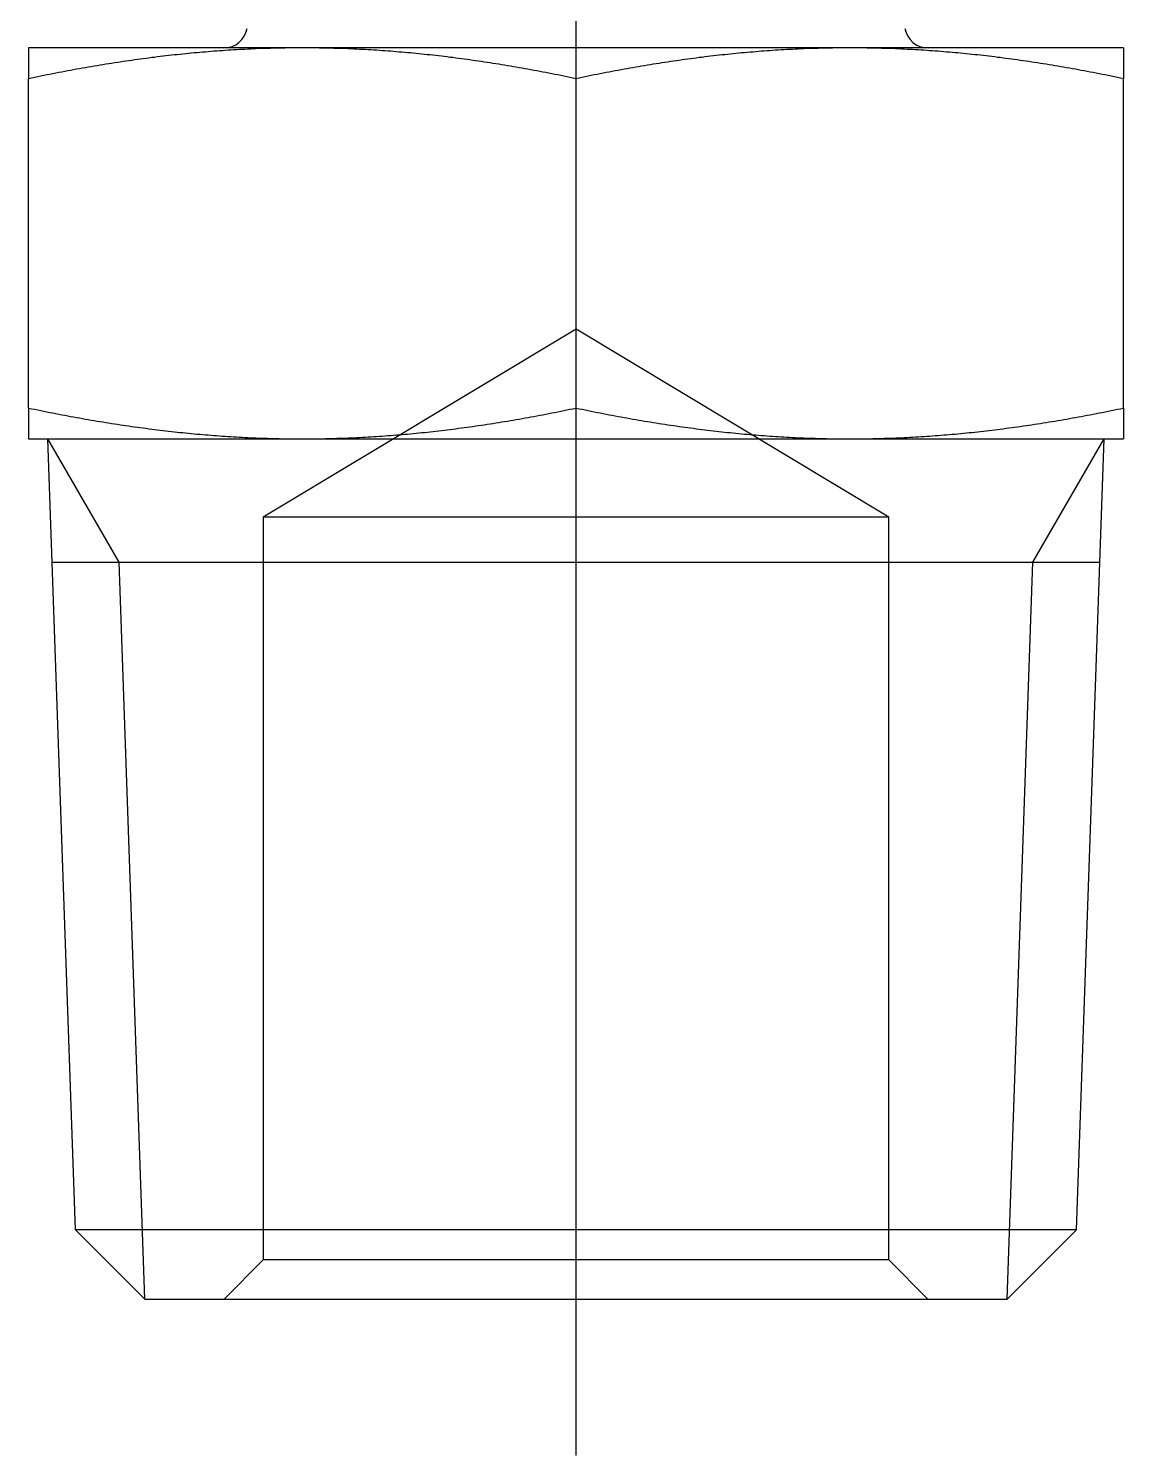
# Model space of a CAD drawing. Extents: x -31.1 to 47.7, y -41.1 to 7.6.
# Drawn here: x 32.17 to 46.17, y -25.9 to -7.65 of the extents above; entities that cross this region are included whole.
import ezdxf

# ---------------------------------------------------------------- set-up
doc = ezdxf.new("R2010")
doc.units = 0
doc.linetypes.add('CENTER', pattern=[50.8, 31.75, -6.35, 6.35, -6.35])
doc.linetypes.add('DASHED', pattern=[19.05, 12.7, -6.35])
doc.layers.get('0').update_dxf_attribs({"linetype": 'CONTINUOUS'})
doc.layers.add('CENTER', color=1, linetype='CENTER')

msp = doc.modelspace()

# ---------------------------------------------------------------- linework, layer by layer
at = {"color": 7, "linetype": 'CONTINUOUS'}
for p, q in [((35.668, -7.9), (32.168, -7.9)), ((32.168, -7.9), (32.168, -8.294)), ((42.668, -7.9), (35.668, -7.9)), ((46.168, -7.9), (42.668, -7.9)), ((46.168, -7.9), (46.168, -8.294)), ((32.168, -12.506), (32.168, -8.294)), ((39.168, -12.506), (39.168, -8.294)), ((46.168, -12.506), (46.168, -8.294)), ((32.168, -12.506), (32.168, -12.9)), ((46.168, -12.506), (46.168, -12.9)), ((32.168, -12.9), (35.668, -12.9)), ((32.768, -23.013), (32.415, -12.9)), ((32.415, -12.9), (45.92, -12.9)), ((35.668, -12.9), (42.668, -12.9)), ((42.668, -12.9), (46.168, -12.9)), ((45.567, -23.013), (45.92, -12.9)), ((32.47, -14.478), (45.865, -14.478)), ((45.567, -23.013), (32.768, -23.013)), ((33.655, -23.9), (32.768, -23.013)), ((44.68, -23.9), (45.567, -23.013)), ((33.655, -23.9), (44.68, -23.9))]:
    msp.add_line(p, q, dxfattribs=at)
at = {"color": 3, "linetype": 'DASHED'}
for p, q in [((39.168, -11.497), (35.168, -13.9)), ((43.168, -13.9), (39.168, -11.497)), ((35.168, -13.9), (35.168, -23.4)), ((43.168, -13.9), (35.168, -13.9)), ((43.168, -23.4), (43.168, -13.9)), ((35.168, -23.4), (34.668, -23.9)), ((43.168, -23.4), (35.168, -23.4)), ((43.668, -23.9), (43.168, -23.4))]:
    msp.add_line(p, q, dxfattribs=at)
at = {"color": 3, "linetype": 'CONTINUOUS'}
for p, q in [((33.326, -14.478), (32.415, -12.9)), ((45.009, -14.478), (45.92, -12.9)), ((33.655, -23.9), (33.326, -14.478)), ((44.68, -23.9), (45.009, -14.478))]:
    msp.add_line(p, q, dxfattribs=at)
at = {"color": 7}
for points in [[(35.668, -7.9, 0), (35.63, -7.9, 0), (35.593, -7.9, 0), (35.556, -7.9, 0), (35.52, -7.901, 0), (35.483, -7.901, 0), (35.446, -7.902, 0), (35.409, -7.902, 0), (35.372, -7.903, 0), (35.336, -7.904, 0), (35.299, -7.905, 0), (35.263, -7.906, 0), (35.226, -7.907, 0), (35.19, -7.908, 0), (35.153, -7.909, 0), (35.117, -7.91, 0), (35.08, -7.912, 0), (35.044, -7.913, 0), (35.008, -7.915, 0), (34.971, -7.917, 0), (34.935, -7.919, 0), (34.899, -7.92, 0), (34.863, -7.922, 0), (34.827, -7.924, 0), (34.79, -7.927, 0), (34.754, -7.929, 0), (34.718, -7.931, 0), (34.682, -7.933, 0), (34.646, -7.936, 0), (34.61, -7.938, 0), (34.574, -7.941, 0), (34.538, -7.944, 0), (34.502, -7.947, 0), (34.466, -7.95, 0), (34.43, -7.953, 0), (34.394, -7.956, 0), (34.358, -7.959, 0), (34.322, -7.962, 0), (34.285, -7.965, 0), (34.249, -7.969, 0), (34.213, -7.972, 0), (34.177, -7.976, 0), (34.141, -7.98, 0), (34.105, -7.983, 0), (34.069, -7.987, 0), (34.033, -7.991, 0), (33.997, -7.995, 0), (33.96, -7.999, 0), (33.924, -8.003, 0), (33.888, -8.008, 0), (33.852, -8.012, 0), (33.816, -8.016, 0), (33.779, -8.021, 0), (33.743, -8.025, 0), (33.706, -8.03, 0), (33.67, -8.035, 0), (33.634, -8.04, 0), (33.597, -8.044, 0), (33.561, -8.05, 0), (33.524, -8.055, 0), (33.487, -8.06, 0), (33.451, -8.065, 0), (33.414, -8.07, 0), (33.377, -8.076, 0), (33.341, -8.081, 0), (33.304, -8.087, 0), (33.267, -8.092, 0), (33.23, -8.098, 0), (33.193, -8.104, 0), (33.156, -8.11, 0), (33.119, -8.116, 0), (33.082, -8.122, 0), (33.045, -8.128, 0), (33.007, -8.135, 0), (32.97, -8.141, 0), (32.932, -8.147, 0), (32.895, -8.154, 0), (32.858, -8.16, 0), (32.82, -8.167, 0), (32.782, -8.174, 0), (32.744, -8.181, 0), (32.706, -8.188, 0), (32.669, -8.195, 0), (32.631, -8.202, 0), (32.593, -8.209, 0), (32.554, -8.216, 0), (32.516, -8.224, 0), (32.478, -8.231, 0), (32.439, -8.239, 0), (32.401, -8.246, 0), (32.362, -8.254, 0), (32.324, -8.262, 0), (32.285, -8.27, 0), (32.246, -8.278, 0), (32.207, -8.286, 0), (32.168, -8.294, 0)], [(39.168, -8.294, 0), (39.129, -8.286, 0), (39.09, -8.278, 0), (39.051, -8.27, 0), (39.012, -8.262, 0), (38.973, -8.254, 0), (38.934, -8.246, 0), (38.896, -8.239, 0), (38.858, -8.231, 0), (38.819, -8.224, 0), (38.781, -8.216, 0), (38.743, -8.209, 0), (38.705, -8.202, 0), (38.667, -8.195, 0), (38.629, -8.188, 0), (38.591, -8.181, 0), (38.553, -8.174, 0), (38.515, -8.167, 0), (38.478, -8.16, 0), (38.44, -8.154, 0), (38.403, -8.147, 0), (38.365, -8.141, 0), (38.328, -8.135, 0), (38.291, -8.128, 0), (38.254, -8.122, 0), (38.216, -8.116, 0), (38.179, -8.11, 0), (38.142, -8.104, 0), (38.105, -8.098, 0), (38.068, -8.092, 0), (38.031, -8.087, 0), (37.995, -8.081, 0), (37.958, -8.076, 0), (37.921, -8.07, 0), (37.884, -8.065, 0), (37.848, -8.06, 0), (37.811, -8.055, 0), (37.775, -8.05, 0), (37.738, -8.044, 0), (37.702, -8.04, 0), (37.665, -8.035, 0), (37.629, -8.03, 0), (37.593, -8.025, 0), (37.556, -8.021, 0), (37.52, -8.016, 0), (37.483, -8.012, 0), (37.447, -8.008, 0), (37.411, -8.003, 0), (37.375, -7.999, 0), (37.339, -7.995, 0), (37.303, -7.991, 0), (37.266, -7.987, 0), (37.23, -7.983, 0), (37.194, -7.98, 0), (37.158, -7.976, 0), (37.122, -7.972, 0), (37.086, -7.969, 0), (37.05, -7.965, 0), (37.014, -7.962, 0), (36.978, -7.959, 0), (36.942, -7.956, 0), (36.906, -7.953, 0), (36.87, -7.95, 0), (36.834, -7.947, 0), (36.797, -7.944, 0), (36.761, -7.941, 0), (36.725, -7.938, 0), (36.689, -7.936, 0), (36.653, -7.933, 0), (36.617, -7.931, 0), (36.581, -7.929, 0), (36.545, -7.927, 0), (36.509, -7.924, 0), (36.472, -7.922, 0), (36.436, -7.92, 0), (36.4, -7.919, 0), (36.364, -7.917, 0), (36.328, -7.915, 0), (36.291, -7.913, 0), (36.255, -7.912, 0), (36.219, -7.91, 0), (36.182, -7.909, 0), (36.146, -7.908, 0), (36.109, -7.907, 0), (36.073, -7.906, 0), (36.036, -7.905, 0), (36, -7.904, 0), (35.963, -7.903, 0), (35.926, -7.902, 0), (35.889, -7.902, 0), (35.853, -7.901, 0), (35.816, -7.901, 0), (35.779, -7.9, 0), (35.742, -7.9, 0), (35.705, -7.9, 0), (35.668, -7.9, 0)], [(42.668, -7.9, 0), (42.63, -7.9, 0), (42.593, -7.9, 0), (42.556, -7.9, 0), (42.52, -7.901, 0), (42.483, -7.901, 0), (42.446, -7.902, 0), (42.409, -7.902, 0), (42.372, -7.903, 0), (42.336, -7.904, 0), (42.299, -7.905, 0), (42.263, -7.906, 0), (42.226, -7.907, 0), (42.19, -7.908, 0), (42.153, -7.909, 0), (42.117, -7.91, 0), (42.08, -7.912, 0), (42.044, -7.913, 0), (42.008, -7.915, 0), (41.971, -7.917, 0), (41.935, -7.919, 0), (41.899, -7.92, 0), (41.863, -7.922, 0), (41.827, -7.924, 0), (41.79, -7.927, 0), (41.754, -7.929, 0), (41.718, -7.931, 0), (41.682, -7.933, 0), (41.646, -7.936, 0), (41.61, -7.938, 0), (41.574, -7.941, 0), (41.538, -7.944, 0), (41.502, -7.947, 0), (41.466, -7.95, 0), (41.43, -7.953, 0), (41.394, -7.956, 0), (41.358, -7.959, 0), (41.322, -7.962, 0), (41.285, -7.965, 0), (41.249, -7.969, 0), (41.213, -7.972, 0), (41.177, -7.976, 0), (41.141, -7.98, 0), (41.105, -7.983, 0), (41.069, -7.987, 0), (41.033, -7.991, 0), (40.997, -7.995, 0), (40.96, -7.999, 0), (40.924, -8.003, 0), (40.888, -8.008, 0), (40.852, -8.012, 0), (40.816, -8.016, 0), (40.779, -8.021, 0), (40.743, -8.025, 0), (40.706, -8.03, 0), (40.67, -8.035, 0), (40.634, -8.04, 0), (40.597, -8.044, 0), (40.561, -8.05, 0), (40.524, -8.055, 0), (40.487, -8.06, 0), (40.451, -8.065, 0), (40.414, -8.07, 0), (40.377, -8.076, 0), (40.341, -8.081, 0), (40.304, -8.087, 0), (40.267, -8.092, 0), (40.23, -8.098, 0), (40.193, -8.104, 0), (40.156, -8.11, 0), (40.119, -8.116, 0), (40.082, -8.122, 0), (40.045, -8.128, 0), (40.007, -8.135, 0), (39.97, -8.141, 0), (39.932, -8.147, 0), (39.895, -8.154, 0), (39.858, -8.16, 0), (39.82, -8.167, 0), (39.782, -8.174, 0), (39.744, -8.181, 0), (39.706, -8.188, 0), (39.669, -8.195, 0), (39.631, -8.202, 0), (39.593, -8.209, 0), (39.554, -8.216, 0), (39.516, -8.224, 0), (39.478, -8.231, 0), (39.439, -8.239, 0), (39.401, -8.246, 0), (39.362, -8.254, 0), (39.324, -8.262, 0), (39.285, -8.27, 0), (39.246, -8.278, 0), (39.207, -8.286, 0), (39.168, -8.294, 0)], [(46.168, -8.294, 0), (46.129, -8.286, 0), (46.09, -8.278, 0), (46.051, -8.27, 0), (46.012, -8.262, 0), (45.973, -8.254, 0), (45.934, -8.246, 0), (45.896, -8.239, 0), (45.858, -8.231, 0), (45.819, -8.224, 0), (45.781, -8.216, 0), (45.743, -8.209, 0), (45.705, -8.202, 0), (45.667, -8.195, 0), (45.629, -8.188, 0), (45.591, -8.181, 0), (45.553, -8.174, 0), (45.515, -8.167, 0), (45.478, -8.16, 0), (45.44, -8.154, 0), (45.403, -8.147, 0), (45.365, -8.141, 0), (45.328, -8.135, 0), (45.291, -8.128, 0), (45.254, -8.122, 0), (45.216, -8.116, 0), (45.179, -8.11, 0), (45.142, -8.104, 0), (45.105, -8.098, 0), (45.068, -8.092, 0), (45.031, -8.087, 0), (44.995, -8.081, 0), (44.958, -8.076, 0), (44.921, -8.07, 0), (44.884, -8.065, 0), (44.848, -8.06, 0), (44.811, -8.055, 0), (44.775, -8.05, 0), (44.738, -8.044, 0), (44.702, -8.04, 0), (44.665, -8.035, 0), (44.629, -8.03, 0), (44.593, -8.025, 0), (44.556, -8.021, 0), (44.52, -8.016, 0), (44.483, -8.012, 0), (44.447, -8.008, 0), (44.411, -8.003, 0), (44.375, -7.999, 0), (44.339, -7.995, 0), (44.303, -7.991, 0), (44.266, -7.987, 0), (44.23, -7.983, 0), (44.194, -7.98, 0), (44.158, -7.976, 0), (44.122, -7.972, 0), (44.086, -7.969, 0), (44.05, -7.965, 0), (44.014, -7.962, 0), (43.978, -7.959, 0), (43.942, -7.956, 0), (43.906, -7.953, 0), (43.87, -7.95, 0), (43.834, -7.947, 0), (43.797, -7.944, 0), (43.761, -7.941, 0), (43.725, -7.938, 0), (43.689, -7.936, 0), (43.653, -7.933, 0), (43.617, -7.931, 0), (43.581, -7.929, 0), (43.545, -7.927, 0), (43.509, -7.924, 0), (43.472, -7.922, 0), (43.436, -7.92, 0), (43.4, -7.919, 0), (43.364, -7.917, 0), (43.328, -7.915, 0), (43.291, -7.913, 0), (43.255, -7.912, 0), (43.219, -7.91, 0), (43.182, -7.909, 0), (43.146, -7.908, 0), (43.109, -7.907, 0), (43.073, -7.906, 0), (43.036, -7.905, 0), (43, -7.904, 0), (42.963, -7.903, 0), (42.926, -7.902, 0), (42.889, -7.902, 0), (42.853, -7.901, 0), (42.816, -7.901, 0), (42.779, -7.9, 0), (42.742, -7.9, 0), (42.705, -7.9, 0), (42.668, -7.9, 0)], [(32.168, -12.506, 0), (32.207, -12.514, 0), (32.246, -12.522, 0), (32.285, -12.53, 0), (32.323, -12.538, 0), (32.362, -12.546, 0), (32.401, -12.553, 0), (32.439, -12.561, 0), (32.477, -12.569, 0), (32.516, -12.576, 0), (32.554, -12.584, 0), (32.592, -12.591, 0), (32.63, -12.598, 0), (32.668, -12.605, 0), (32.706, -12.612, 0), (32.744, -12.619, 0), (32.782, -12.626, 0), (32.819, -12.633, 0), (32.857, -12.639, 0), (32.894, -12.646, 0), (32.932, -12.653, 0), (32.969, -12.659, 0), (33.007, -12.665, 0), (33.044, -12.672, 0), (33.081, -12.678, 0), (33.118, -12.684, 0), (33.155, -12.69, 0), (33.192, -12.696, 0), (33.229, -12.702, 0), (33.266, -12.707, 0), (33.303, -12.713, 0), (33.34, -12.719, 0), (33.377, -12.724, 0), (33.413, -12.729, 0), (33.45, -12.735, 0), (33.486, -12.74, 0), (33.523, -12.745, 0), (33.56, -12.75, 0), (33.596, -12.755, 0), (33.633, -12.76, 0), (33.669, -12.765, 0), (33.705, -12.77, 0), (33.742, -12.774, 0), (33.778, -12.779, 0), (33.814, -12.784, 0), (33.851, -12.788, 0), (33.887, -12.792, 0), (33.923, -12.797, 0), (33.959, -12.801, 0), (33.995, -12.805, 0), (34.032, -12.809, 0), (34.068, -12.813, 0), (34.104, -12.817, 0), (34.14, -12.82, 0), (34.176, -12.824, 0), (34.212, -12.828, 0), (34.248, -12.831, 0), (34.284, -12.835, 0), (34.321, -12.838, 0), (34.357, -12.841, 0), (34.393, -12.844, 0), (34.429, -12.847, 0), (34.465, -12.85, 0), (34.501, -12.853, 0), (34.537, -12.856, 0), (34.573, -12.859, 0), (34.609, -12.861, 0), (34.645, -12.864, 0), (34.681, -12.867, 0), (34.717, -12.869, 0), (34.754, -12.871, 0), (34.79, -12.873, 0), (34.826, -12.876, 0), (34.862, -12.878, 0), (34.898, -12.88, 0), (34.934, -12.881, 0), (34.971, -12.883, 0), (35.007, -12.885, 0), (35.043, -12.886, 0), (35.08, -12.888, 0), (35.116, -12.889, 0), (35.153, -12.891, 0), (35.189, -12.892, 0), (35.225, -12.893, 0), (35.262, -12.894, 0), (35.299, -12.895, 0), (35.335, -12.896, 0), (35.372, -12.897, 0), (35.409, -12.898, 0), (35.446, -12.898, 0), (35.482, -12.899, 0), (35.519, -12.899, 0), (35.556, -12.9, 0), (35.593, -12.9, 0), (35.63, -12.9, 0), (35.668, -12.9, 0)], [(35.668, -12.9, 0), (35.705, -12.9, 0), (35.742, -12.9, 0), (35.779, -12.9, 0), (35.816, -12.899, 0), (35.853, -12.899, 0), (35.89, -12.898, 0), (35.926, -12.898, 0), (35.963, -12.897, 0), (36, -12.896, 0), (36.037, -12.895, 0), (36.073, -12.894, 0), (36.11, -12.893, 0), (36.146, -12.892, 0), (36.183, -12.891, 0), (36.219, -12.889, 0), (36.256, -12.888, 0), (36.292, -12.886, 0), (36.328, -12.885, 0), (36.365, -12.883, 0), (36.401, -12.881, 0), (36.437, -12.88, 0), (36.473, -12.878, 0), (36.51, -12.876, 0), (36.546, -12.873, 0), (36.582, -12.871, 0), (36.618, -12.869, 0), (36.654, -12.867, 0), (36.69, -12.864, 0), (36.726, -12.861, 0), (36.762, -12.859, 0), (36.798, -12.856, 0), (36.834, -12.853, 0), (36.871, -12.85, 0), (36.907, -12.847, 0), (36.943, -12.844, 0), (36.979, -12.841, 0), (37.015, -12.838, 0), (37.051, -12.835, 0), (37.087, -12.831, 0), (37.123, -12.828, 0), (37.159, -12.824, 0), (37.195, -12.82, 0), (37.231, -12.817, 0), (37.267, -12.813, 0), (37.304, -12.809, 0), (37.34, -12.805, 0), (37.376, -12.801, 0), (37.412, -12.797, 0), (37.448, -12.792, 0), (37.485, -12.788, 0), (37.521, -12.784, 0), (37.557, -12.779, 0), (37.593, -12.774, 0), (37.63, -12.77, 0), (37.666, -12.765, 0), (37.703, -12.76, 0), (37.739, -12.755, 0), (37.776, -12.75, 0), (37.812, -12.745, 0), (37.849, -12.74, 0), (37.885, -12.735, 0), (37.922, -12.729, 0), (37.959, -12.724, 0), (37.995, -12.719, 0), (38.032, -12.713, 0), (38.069, -12.707, 0), (38.106, -12.702, 0), (38.143, -12.696, 0), (38.18, -12.69, 0), (38.217, -12.684, 0), (38.254, -12.678, 0), (38.291, -12.672, 0), (38.329, -12.665, 0), (38.366, -12.659, 0), (38.404, -12.653, 0), (38.441, -12.646, 0), (38.478, -12.639, 0), (38.516, -12.633, 0), (38.554, -12.626, 0), (38.592, -12.619, 0), (38.629, -12.612, 0), (38.667, -12.605, 0), (38.705, -12.598, 0), (38.743, -12.591, 0), (38.781, -12.584, 0), (38.82, -12.576, 0), (38.858, -12.569, 0), (38.896, -12.561, 0), (38.935, -12.553, 0), (38.973, -12.546, 0), (39.012, -12.538, 0), (39.051, -12.53, 0), (39.09, -12.522, 0), (39.129, -12.514, 0), (39.168, -12.506, 0)], [(39.168, -12.506, 0), (39.207, -12.514, 0), (39.246, -12.522, 0), (39.285, -12.53, 0), (39.323, -12.538, 0), (39.362, -12.546, 0), (39.401, -12.553, 0), (39.439, -12.561, 0), (39.477, -12.569, 0), (39.516, -12.576, 0), (39.554, -12.584, 0), (39.592, -12.591, 0), (39.63, -12.598, 0), (39.668, -12.605, 0), (39.706, -12.612, 0), (39.744, -12.619, 0), (39.782, -12.626, 0), (39.819, -12.633, 0), (39.857, -12.639, 0), (39.894, -12.646, 0), (39.932, -12.653, 0), (39.969, -12.659, 0), (40.007, -12.665, 0), (40.044, -12.672, 0), (40.081, -12.678, 0), (40.118, -12.684, 0), (40.155, -12.69, 0), (40.192, -12.696, 0), (40.229, -12.702, 0), (40.266, -12.707, 0), (40.303, -12.713, 0), (40.34, -12.719, 0), (40.377, -12.724, 0), (40.413, -12.729, 0), (40.45, -12.735, 0), (40.486, -12.74, 0), (40.523, -12.745, 0), (40.56, -12.75, 0), (40.596, -12.755, 0), (40.633, -12.76, 0), (40.669, -12.765, 0), (40.705, -12.77, 0), (40.742, -12.774, 0), (40.778, -12.779, 0), (40.814, -12.784, 0), (40.851, -12.788, 0), (40.887, -12.792, 0), (40.923, -12.797, 0), (40.959, -12.801, 0), (40.995, -12.805, 0), (41.032, -12.809, 0), (41.068, -12.813, 0), (41.104, -12.817, 0), (41.14, -12.82, 0), (41.176, -12.824, 0), (41.212, -12.828, 0), (41.248, -12.831, 0), (41.284, -12.835, 0), (41.321, -12.838, 0), (41.357, -12.841, 0), (41.393, -12.844, 0), (41.429, -12.847, 0), (41.465, -12.85, 0), (41.501, -12.853, 0), (41.537, -12.856, 0), (41.573, -12.859, 0), (41.609, -12.861, 0), (41.645, -12.864, 0), (41.681, -12.867, 0), (41.717, -12.869, 0), (41.754, -12.871, 0), (41.79, -12.873, 0), (41.826, -12.876, 0), (41.862, -12.878, 0), (41.898, -12.88, 0), (41.934, -12.881, 0), (41.971, -12.883, 0), (42.007, -12.885, 0), (42.043, -12.886, 0), (42.08, -12.888, 0), (42.116, -12.889, 0), (42.153, -12.891, 0), (42.189, -12.892, 0), (42.225, -12.893, 0), (42.262, -12.894, 0), (42.299, -12.895, 0), (42.335, -12.896, 0), (42.372, -12.897, 0), (42.409, -12.898, 0), (42.446, -12.898, 0), (42.482, -12.899, 0), (42.519, -12.899, 0), (42.556, -12.9, 0), (42.593, -12.9, 0), (42.63, -12.9, 0), (42.668, -12.9, 0)], [(42.668, -12.9, 0), (42.705, -12.9, 0), (42.742, -12.9, 0), (42.779, -12.9, 0), (42.816, -12.899, 0), (42.853, -12.899, 0), (42.89, -12.898, 0), (42.926, -12.898, 0), (42.963, -12.897, 0), (43, -12.896, 0), (43.037, -12.895, 0), (43.073, -12.894, 0), (43.11, -12.893, 0), (43.146, -12.892, 0), (43.183, -12.891, 0), (43.219, -12.889, 0), (43.256, -12.888, 0), (43.292, -12.886, 0), (43.328, -12.885, 0), (43.365, -12.883, 0), (43.401, -12.881, 0), (43.437, -12.88, 0), (43.473, -12.878, 0), (43.51, -12.876, 0), (43.546, -12.873, 0), (43.582, -12.871, 0), (43.618, -12.869, 0), (43.654, -12.867, 0), (43.69, -12.864, 0), (43.726, -12.861, 0), (43.762, -12.859, 0), (43.798, -12.856, 0), (43.834, -12.853, 0), (43.871, -12.85, 0), (43.907, -12.847, 0), (43.943, -12.844, 0), (43.979, -12.841, 0), (44.015, -12.838, 0), (44.051, -12.835, 0), (44.087, -12.831, 0), (44.123, -12.828, 0), (44.159, -12.824, 0), (44.195, -12.82, 0), (44.231, -12.817, 0), (44.267, -12.813, 0), (44.304, -12.809, 0), (44.34, -12.805, 0), (44.376, -12.801, 0), (44.412, -12.797, 0), (44.448, -12.792, 0), (44.485, -12.788, 0), (44.521, -12.784, 0), (44.557, -12.779, 0), (44.593, -12.774, 0), (44.63, -12.77, 0), (44.666, -12.765, 0), (44.703, -12.76, 0), (44.739, -12.755, 0), (44.776, -12.75, 0), (44.812, -12.745, 0), (44.849, -12.74, 0), (44.885, -12.735, 0), (44.922, -12.729, 0), (44.959, -12.724, 0), (44.995, -12.719, 0), (45.032, -12.713, 0), (45.069, -12.707, 0), (45.106, -12.702, 0), (45.143, -12.696, 0), (45.18, -12.69, 0), (45.217, -12.684, 0), (45.254, -12.678, 0), (45.291, -12.672, 0), (45.329, -12.665, 0), (45.366, -12.659, 0), (45.404, -12.653, 0), (45.441, -12.646, 0), (45.478, -12.639, 0), (45.516, -12.633, 0), (45.554, -12.626, 0), (45.592, -12.619, 0), (45.629, -12.612, 0), (45.667, -12.605, 0), (45.705, -12.598, 0), (45.743, -12.591, 0), (45.781, -12.584, 0), (45.82, -12.576, 0), (45.858, -12.569, 0), (45.896, -12.561, 0), (45.935, -12.553, 0), (45.973, -12.546, 0), (46.012, -12.538, 0), (46.051, -12.53, 0), (46.09, -12.522, 0), (46.129, -12.514, 0), (46.168, -12.506, 0)]]:
    msp.add_polyline3d(points, dxfattribs=at)
at = {"color": 7, "linetype": 'CONTINUOUS'}
for centre, start, end in [((34.666, -7.6), 270, 349.8753), ((43.669, -7.6), 190.1247, 270)]:
    msp.add_arc(centre, 0.3, start, end, dxfattribs=at)
at = {"layer": 'CENTER', "color": 1, "linetype": 'CENTER'}
msp.add_line((39.168, -25.9), (39.168, 7.6), dxfattribs=at)

doc.saveas('drawing.dxf')
